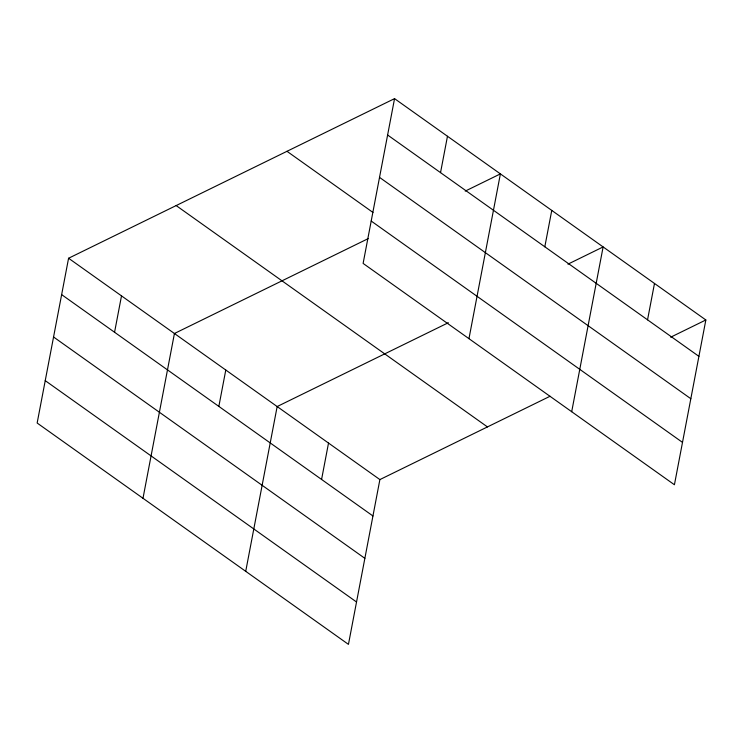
<?xml version="1.0" encoding="UTF-8"?>
<svg xmlns="http://www.w3.org/2000/svg" width="743" height="743" viewBox="0 0 743 743"><rect width="100%" height="100%" fill="white"/><g stroke="black" fill="none" stroke-linecap="round" stroke-linejoin="round"><path stroke-width="1.11" d="M394.552 98.633L363.113 263.412L674.421 484.752L705.85 319.973L394.552 98.633L68.579 258.248L37.15 423.027L348.448 644.367L379.887 479.588L550.052 396.26M114.561 332.251L121.508 295.872M142.99 498.284L174.429 333.505L368.194 238.624M218.851 406.402L225.788 370.023M245.719 571.321L277.158 406.542L448.345 322.722M321.58 479.439L328.517 443.069M440.534 172.636L447.472 136.266M468.963 338.669L500.392 173.89L465.229 191.109M544.814 246.787L551.761 210.408M571.692 411.715L603.121 246.936L567.958 264.155M647.543 319.834L654.49 283.454M670.688 337.192L705.85 319.973M387.614 135.012L698.912 356.352M379.524 177.382L690.832 398.722M286.984 151.303L372.977 212.452M371.203 221.042L682.501 442.382M176.156 205.57L487.454 426.919M68.579 258.248L379.887 479.588M61.641 294.627L372.94 515.967M53.561 336.997L364.859 558.337M45.23 380.648L356.529 601.997"/></g></svg>
